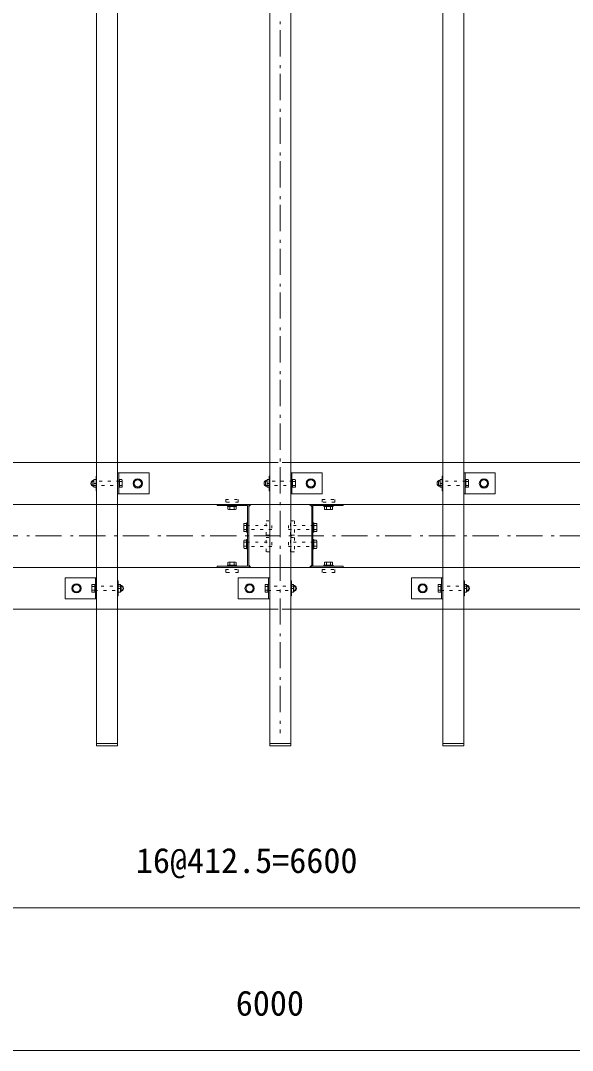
# Model space of a CAD drawing. Units: millimetres, scale not verified. Extents: x -9750 to 9750, y -6875 to 6875.
# Drawn here: x -4749 to -3434, y -3981 to -1527 of the extents above; entities that cross this region are included whole.
import ezdxf
from ezdxf.enums import TextEntityAlignment as Align

# ---------------------------------------------------------------- set-up
doc = ezdxf.new("R2010")
doc.units = ezdxf.units.MM
doc.header["$LTSCALE"] = 50
doc.linetypes.add('USER5', pattern=[0.416565, 0.138855, -0.27771])
doc.linetypes.add('USER6', pattern=[2.083282, 1.25, -0.416565, 0.138855, -0.277863])
doc.layers.add('0-1_IMPORTED', color=30, linetype='Continuous', lineweight=18)
doc.styles.add('ＭＳ ゴシック', font='')
doc.styles.get('ＭＳ ゴシック').set_extended_font_data('MS Gothic')

msp = doc.modelspace()

# ---------------------------------------------------------------- linework, layer by layer
at = {"layer": '0-1_IMPORTED', "color": 1, "linetype": 'USER6'}
for p, q in [((-4130.72, 5325.11), (-4130.72, -3224.89)), ((-7630.72, -2754.89), (7744.39, -2754.89))]:
    msp.add_line(p, q, dxfattribs=at)
at = {"layer": '0-1_IMPORTED'}
for p, q in [((-4574.72, -2622.74), (-4574.72, -2637.04)), ((-4515.22, -2604.89), (-4515.22, -2654.89)), ((-4507.82, -2625.27), (-4513.62, -2625.27)), ((-4162.22, -2622.74), (-4162.22, -2637.04)), ((-4102.72, -2604.89), (-4102.72, -2654.89)), ((-4095.32, -2625.27), (-4101.12, -2625.27)), ((-3749.72, -2622.74), (-3749.72, -2637.04)), ((-3690.22, -2604.89), (-3690.22, -2654.89)), ((-3682.82, -2625.27), (-3688.62, -2625.27)), ((-4574, -2629.89), (-4570.43, -2629.89)), ((-4513.62, -2634.51), (-4507.82, -2634.51)), ((-4161.5, -2629.89), (-4157.93, -2629.89)), ((-4101.12, -2634.51), (-4095.32, -2634.51)), ((-3749, -2629.89), (-3745.43, -2629.89)), ((-3688.62, -2634.51), (-3682.82, -2634.51)), ((-4250.59, -2691.89), (-4250.59, -2684.89)), ((-4240.84, -2691.89), (-4240.84, -2684.89)), ((-4020.59, -2691.89), (-4020.59, -2684.89)), ((-4010.84, -2691.89), (-4010.84, -2684.89)), ((-4217.72, -2730.01), (-4210.72, -2730.01)), ((-4217.72, -2739.77), (-4210.72, -2739.77)), ((-4043.72, -2730.01), (-4050.72, -2730.01)), ((-4043.72, -2739.77), (-4050.72, -2739.77)), ((-4217.72, -2770.01), (-4210.72, -2770.01)), ((-4043.72, -2770.01), (-4050.72, -2770.01)), ((-4217.72, -2779.77), (-4210.72, -2779.77)), ((-4043.72, -2779.77), (-4050.72, -2779.77)), ((-4250.59, -2817.89), (-4250.59, -2824.89)), ((-4240.84, -2817.89), (-4240.84, -2824.89)), ((-4020.59, -2817.89), (-4020.59, -2824.89)), ((-4010.84, -2817.89), (-4010.84, -2824.89)), ((-4571.22, -2904.89), (-4571.22, -2854.89)), ((-4158.72, -2904.89), (-4158.72, -2854.89)), ((-3746.22, -2904.89), (-3746.22, -2854.89)), ((-4572.82, -2875.27), (-4578.61, -2875.27)), ((-4578.61, -2884.51), (-4572.82, -2884.51)), ((-4512.43, -2879.89), (-4516, -2879.89)), ((-4511.72, -2887.04), (-4511.72, -2872.74)), ((-4160.32, -2875.27), (-4166.11, -2875.27)), ((-4166.11, -2884.51), (-4160.32, -2884.51)), ((-4099.93, -2879.89), (-4103.5, -2879.89)), ((-4099.22, -2887.04), (-4099.22, -2872.74)), ((-3747.82, -2875.27), (-3753.61, -2875.27)), ((-3753.61, -2884.51), (-3747.82, -2884.51)), ((-3687.43, -2879.89), (-3691, -2879.89)), ((-3686.72, -2887.04), (-3686.72, -2872.74)), ((-4568.22, -3249.89), (-4518.22, -3249.89)), ((-4155.72, -3249.89), (-4105.72, -3249.89)), ((-3743.22, -3249.89), (-3693.22, -3249.89))]:
    msp.add_line(p, q, dxfattribs=at)
at = {"layer": '0-1_IMPORTED', "color": 1}
for p, q in [((-7430.72, -3641), (-830.72, -3641)), ((-7130.72, -3981), (-1130.72, -3981))]:
    msp.add_line(p, q, dxfattribs=at)
at = {"layer": '0-1_IMPORTED'}
for points in [[(-4568.22, 745.11), (-4518.22, 745.11), (-4518.22, -3254.89), (-4568.22, -3254.89)], [(-4155.72, 745.11), (-4105.72, 745.11), (-4105.72, -3254.89), (-4155.72, -3254.89)], [(-3743.22, 745.11), (-3693.22, 745.11), (-3693.22, -3254.89), (-3743.22, -3254.89)], [(-4574.72, -2620.89), (-4569.72, -2620.89), (-4569.72, -2638.89), (-4574.72, -2638.89)], [(-4568.22, -2647.39), (-4569.72, -2647.39), (-4569.72, -2612.39), (-4568.22, -2612.39)], [(-4518.22, -2604.89), (-4443.22, -2604.89), (-4443.22, -2654.89), (-4518.22, -2654.89)], [(-4515.22, -2638.89), (-4513.62, -2638.89), (-4513.62, -2620.89), (-4515.22, -2620.89)], [(-4513.62, -2620.65), (-4507.82, -2620.65), (-4507.11, -2621.89), (-4507.11, -2637.89), (-4507.82, -2639.13), (-4513.62, -2639.13)], [(-4461.72, -2625.01), (-4470.22, -2620.09), (-4478.72, -2625.01), (-4478.72, -2634.77), (-4470.22, -2639.69), (-4461.72, -2634.77)], [(-4162.22, -2620.89), (-4157.22, -2620.89), (-4157.22, -2638.89), (-4162.22, -2638.89)], [(-4155.72, -2647.39), (-4157.22, -2647.39), (-4157.22, -2612.39), (-4155.72, -2612.39)], [(-4105.72, -2604.89), (-4030.72, -2604.89), (-4030.72, -2654.89), (-4105.72, -2654.89)], [(-4102.72, -2638.89), (-4101.12, -2638.89), (-4101.12, -2620.89), (-4102.72, -2620.89)], [(-4101.12, -2620.65), (-4095.32, -2620.65), (-4094.61, -2621.89), (-4094.61, -2637.89), (-4095.32, -2639.13), (-4101.12, -2639.13)], [(-4049.22, -2625.01), (-4057.72, -2620.09), (-4066.22, -2625.01), (-4066.22, -2634.77), (-4057.72, -2639.69), (-4049.22, -2634.77)], [(-3749.72, -2620.89), (-3744.72, -2620.89), (-3744.72, -2638.89), (-3749.72, -2638.89)], [(-3743.22, -2647.39), (-3744.72, -2647.39), (-3744.72, -2612.39), (-3743.22, -2612.39)], [(-3693.22, -2604.89), (-3618.22, -2604.89), (-3618.22, -2654.89), (-3693.22, -2654.89)], [(-3690.22, -2638.89), (-3688.62, -2638.89), (-3688.62, -2620.89), (-3690.22, -2620.89)], [(-3688.62, -2620.65), (-3682.82, -2620.65), (-3682.11, -2621.89), (-3682.11, -2637.89), (-3682.82, -2639.13), (-3688.62, -2639.13)], [(-3636.72, -2625.01), (-3645.22, -2620.09), (-3653.72, -2625.01), (-3653.72, -2634.77), (-3645.22, -2639.69), (-3636.72, -2634.77)], [(-4280.72, -2682.89), (-4208.72, -2682.89), (-4208.72, -2826.89), (-4280.72, -2826.89), (-4280.72, -2829.89), (-4205.72, -2829.89), (-4205.72, -2679.89), (-4280.72, -2679.89)], [(-4234.72, -2684.89), (-4234.72, -2682.89), (-4256.72, -2682.89), (-4256.72, -2684.89)], [(-4237.22, -2691.89), (-4235.92, -2691.14), (-4235.92, -2684.89), (-4255.52, -2684.89), (-4255.52, -2691.14), (-4254.22, -2691.89)], [(-4055.72, -2684.89), (-4060.72, -2679.89), (-4200.72, -2679.89), (-4205.72, -2684.89), (-4205.72, -2824.89), (-4200.72, -2829.89), (-4060.72, -2829.89), (-4055.72, -2824.89)], [(-3980.72, -2682.89), (-4052.72, -2682.89), (-4052.72, -2826.89), (-3980.72, -2826.89), (-3980.72, -2829.89), (-4055.72, -2829.89), (-4055.72, -2679.89), (-3980.72, -2679.89)], [(-4026.72, -2684.89), (-4026.72, -2682.89), (-4004.72, -2682.89), (-4004.72, -2684.89)], [(-4024.22, -2691.89), (-4025.52, -2691.14), (-4025.52, -2684.89), (-4005.92, -2684.89), (-4005.92, -2691.14), (-4007.22, -2691.89)], [(-4210.72, -2723.89), (-4208.72, -2723.89), (-4208.72, -2745.89), (-4210.72, -2745.89)], [(-4050.72, -2723.89), (-4052.72, -2723.89), (-4052.72, -2745.89), (-4050.72, -2745.89)], [(-4217.72, -2726.39), (-4216.97, -2725.09), (-4210.72, -2725.09), (-4210.72, -2744.69), (-4216.97, -2744.69), (-4217.72, -2743.39)], [(-4043.72, -2726.39), (-4044.47, -2725.09), (-4050.72, -2725.09), (-4050.72, -2744.69), (-4044.47, -2744.69), (-4043.72, -2743.39)], [(-4217.72, -2766.39), (-4216.97, -2765.09), (-4210.72, -2765.09), (-4210.72, -2784.69), (-4216.97, -2784.69), (-4217.72, -2783.39)], [(-4210.72, -2763.89), (-4208.72, -2763.89), (-4208.72, -2785.89), (-4210.72, -2785.89)], [(-4050.72, -2763.89), (-4052.72, -2763.89), (-4052.72, -2785.89), (-4050.72, -2785.89)], [(-4043.72, -2766.39), (-4044.47, -2765.09), (-4050.72, -2765.09), (-4050.72, -2784.69), (-4044.47, -2784.69), (-4043.72, -2783.39)], [(-4237.22, -2817.89), (-4235.92, -2818.64), (-4235.92, -2824.89), (-4255.52, -2824.89), (-4255.52, -2818.64), (-4254.22, -2817.89)], [(-4024.22, -2817.89), (-4025.52, -2818.64), (-4025.52, -2824.89), (-4005.92, -2824.89), (-4005.92, -2818.64), (-4007.22, -2817.89)], [(-4234.72, -2824.89), (-4234.72, -2826.89), (-4256.72, -2826.89), (-4256.72, -2824.89)], [(-4026.72, -2824.89), (-4026.72, -2826.89), (-4004.72, -2826.89), (-4004.72, -2824.89)], [(-4568.22, -2904.89), (-4643.22, -2904.89), (-4643.22, -2854.89), (-4568.22, -2854.89)], [(-4624.72, -2884.77), (-4616.22, -2889.69), (-4607.72, -2884.77), (-4607.72, -2875.01), (-4616.22, -2870.09), (-4624.72, -2875.01)], [(-4572.82, -2889.13), (-4578.61, -2889.13), (-4579.33, -2887.89), (-4579.33, -2871.89), (-4578.61, -2870.65), (-4572.82, -2870.65)], [(-4571.22, -2870.89), (-4572.82, -2870.89), (-4572.82, -2888.89), (-4571.22, -2888.89)], [(-4518.22, -2862.39), (-4516.72, -2862.39), (-4516.72, -2897.39), (-4518.22, -2897.39)], [(-4516.72, -2870.89), (-4511.72, -2870.89), (-4511.72, -2888.89), (-4516.72, -2888.89)], [(-4155.72, -2904.89), (-4230.72, -2904.89), (-4230.72, -2854.89), (-4155.72, -2854.89)], [(-4212.22, -2884.77), (-4203.72, -2889.69), (-4195.22, -2884.77), (-4195.22, -2875.01), (-4203.72, -2870.09), (-4212.22, -2875.01)], [(-4160.32, -2889.13), (-4166.11, -2889.13), (-4166.83, -2887.89), (-4166.83, -2871.89), (-4166.11, -2870.65), (-4160.32, -2870.65)], [(-4158.72, -2870.89), (-4160.32, -2870.89), (-4160.32, -2888.89), (-4158.72, -2888.89)], [(-4105.72, -2862.39), (-4104.22, -2862.39), (-4104.22, -2897.39), (-4105.72, -2897.39)], [(-4104.22, -2870.89), (-4099.22, -2870.89), (-4099.22, -2888.89), (-4104.22, -2888.89)], [(-3743.22, -2904.89), (-3818.22, -2904.89), (-3818.22, -2854.89), (-3743.22, -2854.89)], [(-3799.72, -2884.77), (-3791.22, -2889.69), (-3782.72, -2884.77), (-3782.72, -2875.01), (-3791.22, -2870.09), (-3799.72, -2875.01)], [(-3747.82, -2889.13), (-3753.61, -2889.13), (-3754.33, -2887.89), (-3754.33, -2871.89), (-3753.61, -2870.65), (-3747.82, -2870.65)], [(-3746.22, -2870.89), (-3747.82, -2870.89), (-3747.82, -2888.89), (-3746.22, -2888.89)], [(-3693.22, -2862.39), (-3691.72, -2862.39), (-3691.72, -2897.39), (-3693.22, -2897.39)], [(-3691.72, -2870.89), (-3686.72, -2870.89), (-3686.72, -2888.89), (-3691.72, -2888.89)]]:
    msp.add_lwpolyline(points, close=True, dxfattribs=at)
for points in [[(-4125.72, -2579.89), (-630.72, -2579.89), (-630.72, -2679.89), (-7630.72, -2679.89), (-7630.72, -2579.89), (-4135.72, -2579.89)], [(-4135.72, -2929.89), (-7630.72, -2929.89), (-7630.72, -2829.89), (-630.72, -2829.89), (-630.72, -2929.89), (-4125.72, -2929.89)]]:
    msp.add_lwpolyline(points, dxfattribs=at)
at = {"layer": '0-1_IMPORTED', "linetype": 'USER5'}
for points in [[(-4513.62, -2624.89), (-4577.32, -2624.89), (-4578.62, -2626.19), (-4578.62, -2633.59), (-4577.32, -2634.89), (-4513.62, -2634.89)], [(-4101.12, -2624.89), (-4164.82, -2624.89), (-4166.12, -2626.19), (-4166.12, -2633.59), (-4164.82, -2634.89), (-4101.12, -2634.89)], [(-3688.62, -2624.89), (-3752.32, -2624.89), (-3753.62, -2626.19), (-3753.62, -2633.59), (-3752.32, -2634.89), (-3688.62, -2634.89)], [(-4572.82, -2884.89), (-4509.12, -2884.89), (-4507.82, -2883.59), (-4507.82, -2876.19), (-4509.12, -2874.89), (-4572.82, -2874.89)], [(-4160.32, -2884.89), (-4096.62, -2884.89), (-4095.32, -2883.59), (-4095.32, -2876.19), (-4096.62, -2874.89), (-4160.32, -2874.89)], [(-3747.82, -2884.89), (-3684.12, -2884.89), (-3682.82, -2883.59), (-3682.82, -2876.19), (-3684.12, -2874.89), (-3747.82, -2874.89)]]:
    msp.add_lwpolyline(points, dxfattribs=at)
for points in [[(-4260.72, -2667.89), (-4230.72, -2667.89), (-4230.72, -2674.89), (-4260.72, -2674.89)], [(-4030.72, -2667.89), (-4000.72, -2667.89), (-4000.72, -2674.89), (-4030.72, -2674.89)], [(-4164.59, -2718.89), (-4155.59, -2718.89), (-4155.59, -2752.89), (-4164.59, -2752.89)], [(-4105.84, -2718.89), (-4096.84, -2718.89), (-4096.84, -2752.89), (-4105.84, -2752.89)], [(-4210.72, -2729.89), (-4150.72, -2729.89), (-4150.72, -2739.89), (-4210.72, -2739.89)], [(-4050.72, -2729.89), (-4110.72, -2729.89), (-4110.72, -2739.89), (-4050.72, -2739.89)], [(-4210.72, -2769.89), (-4150.72, -2769.89), (-4150.72, -2779.89), (-4210.72, -2779.89)], [(-4164.59, -2758.89), (-4155.59, -2758.89), (-4155.59, -2792.89), (-4164.59, -2792.89)], [(-4050.72, -2769.89), (-4110.72, -2769.89), (-4110.72, -2779.89), (-4050.72, -2779.89)], [(-4105.84, -2758.89), (-4096.84, -2758.89), (-4096.84, -2792.89), (-4105.84, -2792.89)], [(-4260.72, -2834.89), (-4230.72, -2834.89), (-4230.72, -2841.89), (-4260.72, -2841.89)], [(-4030.72, -2834.89), (-4000.72, -2834.89), (-4000.72, -2841.89), (-4030.72, -2841.89)]]:
    msp.add_lwpolyline(points, close=True, dxfattribs=at)
at = {"layer": '0-1_IMPORTED'}
for centre, radius in [((-4470.22, -2629.89), 11), ((-4470.22, -2629.89), 8.5), ((-4057.72, -2629.89), 11), ((-4057.72, -2629.89), 8.5), ((-3645.22, -2629.89), 11), ((-3645.22, -2629.89), 8.5), ((-4616.22, -2879.89), 11), ((-4203.72, -2879.89), 11), ((-3791.22, -2879.89), 11), ((-4616.22, -2879.89), 8.5), ((-4203.72, -2879.89), 8.5), ((-3791.22, -2879.89), 8.5)]:
    msp.add_circle(centre, radius, dxfattribs=at)
for centre, start, end in [((-4574.72, -2629.89), 90, 180), ((-4162.22, -2629.89), 90, 180), ((-3749.72, -2629.89), 90, 180), ((-4574.72, -2629.89), 180, 270), ((-4162.22, -2629.89), 180, 270), ((-3749.72, -2629.89), 180, 270), ((-4511.72, -2879.89), 360, 90), ((-4511.72, -2879.89), 270, 360), ((-4099.22, -2879.89), 360, 90), ((-4099.22, -2879.89), 270, 0), ((-3686.72, -2879.89), 360, 90), ((-3686.72, -2879.89), 270, 360)]:
    msp.add_arc(centre, 7.15, start, end, dxfattribs=at)

# ---------------------------------------------------------------- texts
at = {"layer": '0-1_IMPORTED', "color": 7, "style": 'ＭＳ ゴシック'}
for s, p in [('16@412.5=6600', (-4474.68, -3576.18)), ('6000', (-4236.55, -3916.18))]:
    msp.add_text(s, height=59.71, dxfattribs=at).set_placement(p, align=Align.BOTTOM_LEFT)

doc.saveas('drawing.dxf')
